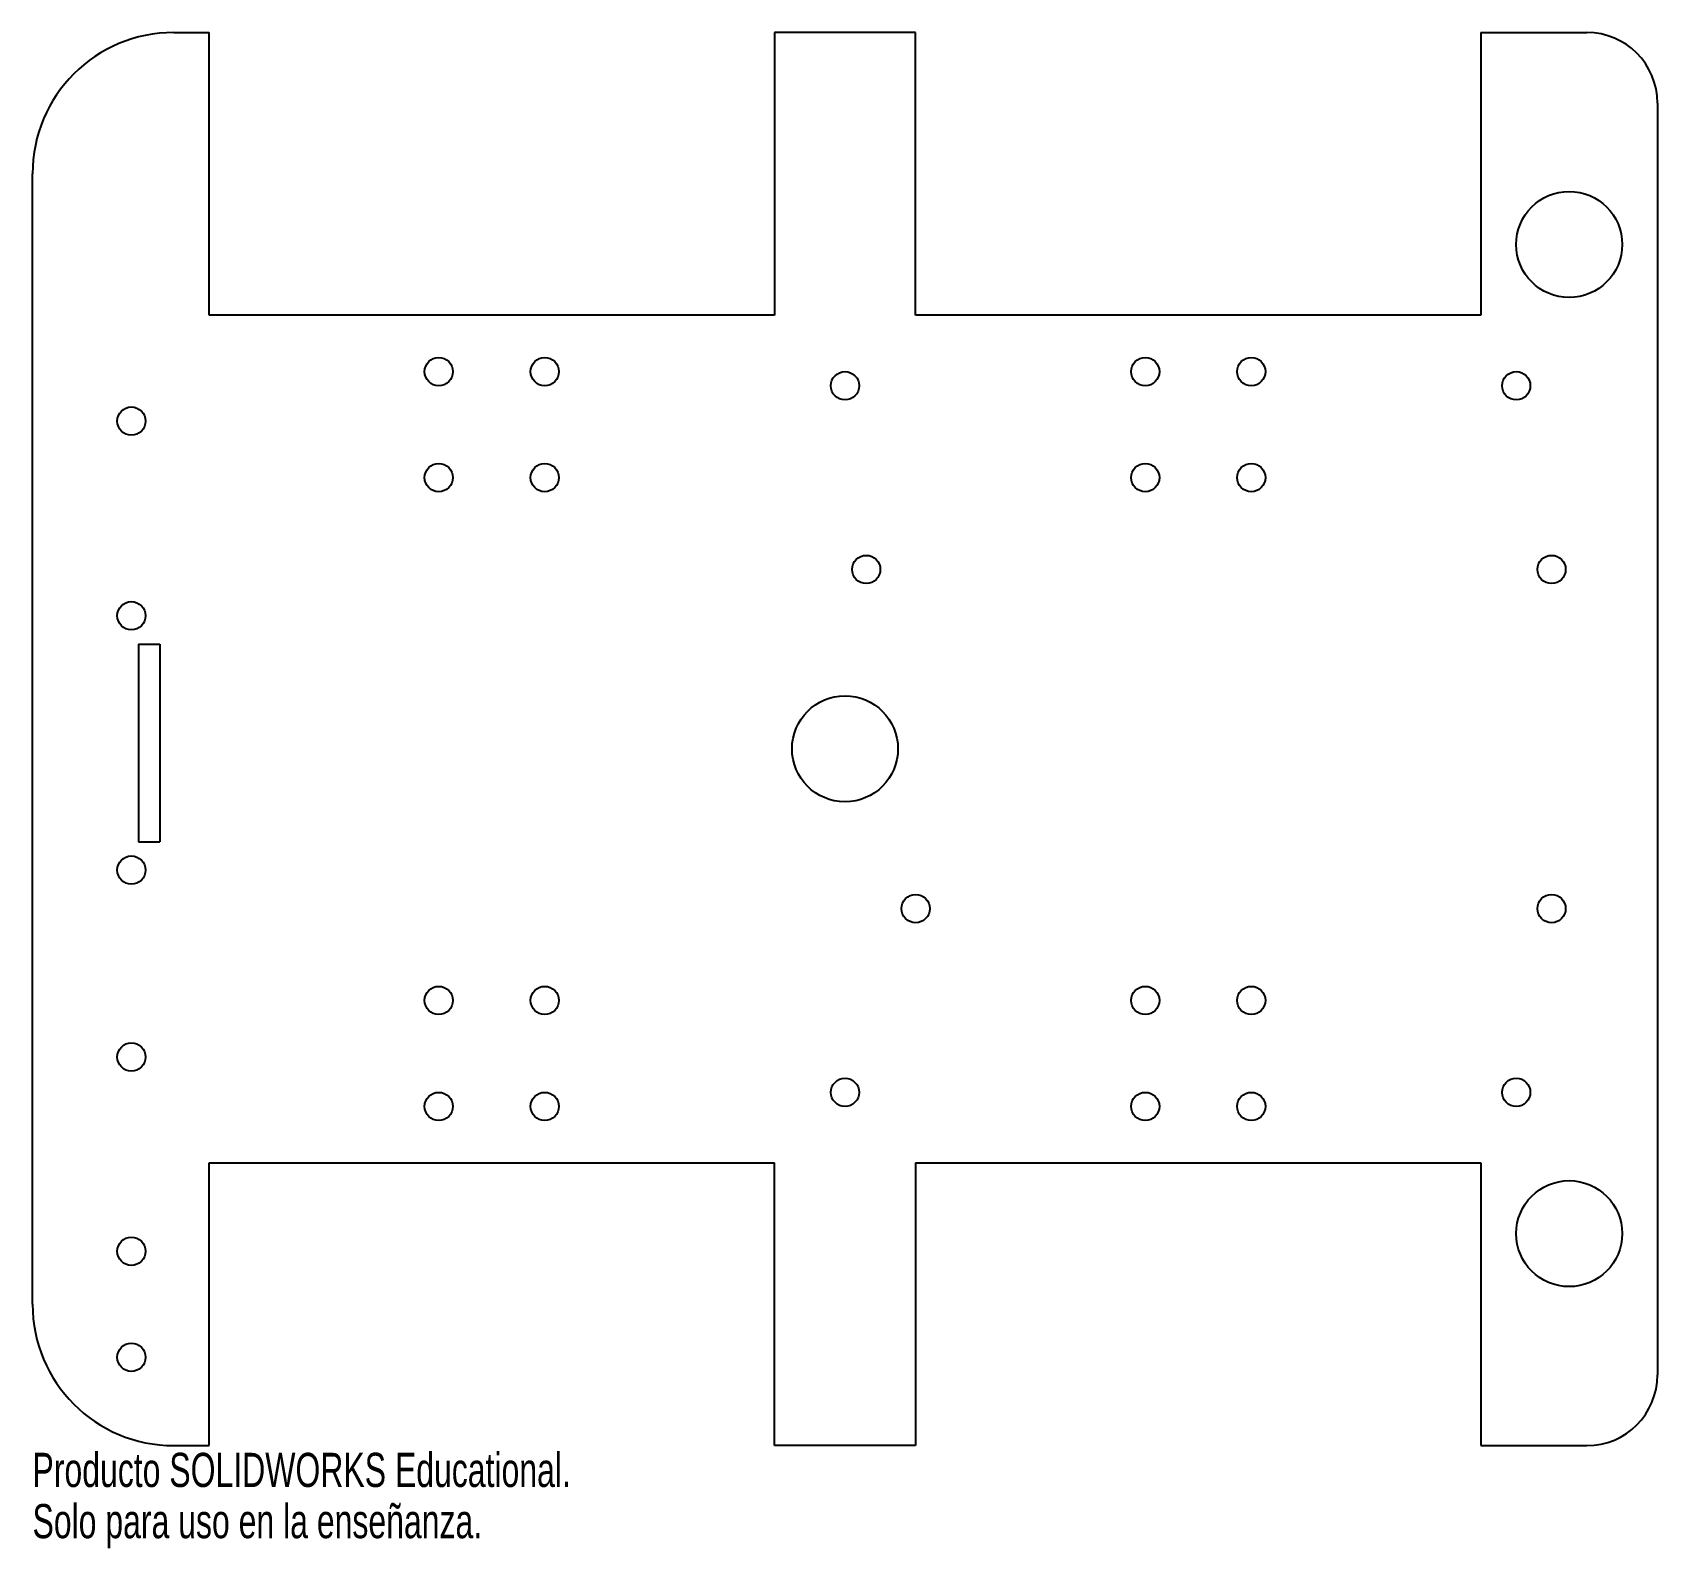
# Model space of a CAD drawing. Header units: millimetres. Extents: x -25 to 205, y -15 to 200.
import ezdxf

# ---------------------------------------------------------------- set-up
doc = ezdxf.new("R2010")
doc.units = ezdxf.units.MM
doc.styles.add('SLDTEXTSTYLE0', font='TXT', dxfattribs={"width": 0.7})

msp = doc.modelspace()

# ---------------------------------------------------------------- linework, layer by layer
at = {"color": 7, "linetype": 'Continuous', "lineweight": 25}
for p, q in [((-5, 200), (0, 200)), ((0, 160), (0, 200)), ((100, 200), (80, 200)), ((80, 200), (80, 160)), ((100, 160), (100, 200)), ((180, 200), (195, 200)), ((180, 200), (180, 160)), ((205, 190), (205, 10)), ((-25, 20), (-25, 180)), ((80, 160), (0, 160)), ((180, 160), (100, 160)), ((-10, 113.45), (-7, 113.45)), ((-10, 113.45), (-10, 85.45)), ((-7, 113.45), (-7, 85.45)), ((-10, 85.45), (-7, 85.45)), ((0, 0), (0, 40)), ((0, 40), (80, 40)), ((80, 0), (80, 40)), ((100, 40), (100, 0)), ((100, 40), (180, 40)), ((180, 40), (180, 0)), ((-5, 0), (0, 0)), ((100, 0), (80, 0)), ((180, 0), (195, 0))]:
    msp.add_line(p, q, dxfattribs=at)
for centre, radius in [((192.5, 170), 7.5), ((32.5, 152), 2), ((47.5, 152), 2), ((90, 150), 2), ((132.5, 152), 2), ((147.5, 152), 2), ((185, 150), 2), ((-11, 145), 2), ((32.5, 137), 2), ((47.5, 137), 2), ((132.5, 137), 2), ((147.5, 137), 2), ((93, 124), 2), ((190, 124), 2), ((-11, 117.45), 2), ((90, 98.62), 7.5), ((-11, 81.45), 2), ((100, 76), 2), ((190, 76), 2), ((32.5, 63), 2), ((47.5, 63), 2), ((132.5, 63), 2), ((147.5, 63), 2), ((-11, 55), 2), ((90, 50), 2), ((185, 50), 2), ((32.5, 48), 2), ((47.5, 48), 2), ((132.5, 48), 2), ((147.5, 48), 2), ((192.5, 30), 7.5), ((-11, 27.5), 2), ((-11, 12.5), 2)]:
    msp.add_circle(centre, radius, dxfattribs=at)
for centre, radius, start, end in [((-5, 180), 20, 90, 180), ((195, 190), 10, 0, 90), ((-5, 20), 20, 180, 270), ((195, 10), 10, 270, 0)]:
    msp.add_arc(centre, radius, start, end, dxfattribs=at)

# ---------------------------------------------------------------- texts
at = {"color": 7, "linetype": 'Continuous', "char_height": 4.8336, "attachment_point": 1, "style": 'SLDTEXTSTYLE0'}
for s, insert in [('Producto SOLIDWORKS Educational.', (-25, -1.02)), ('Solo para uso en la enseñanza.', (-25, -8.27))]:
    msp.add_mtext(s, dxfattribs=dict(at, insert=insert))

doc.saveas('drawing.dxf')
